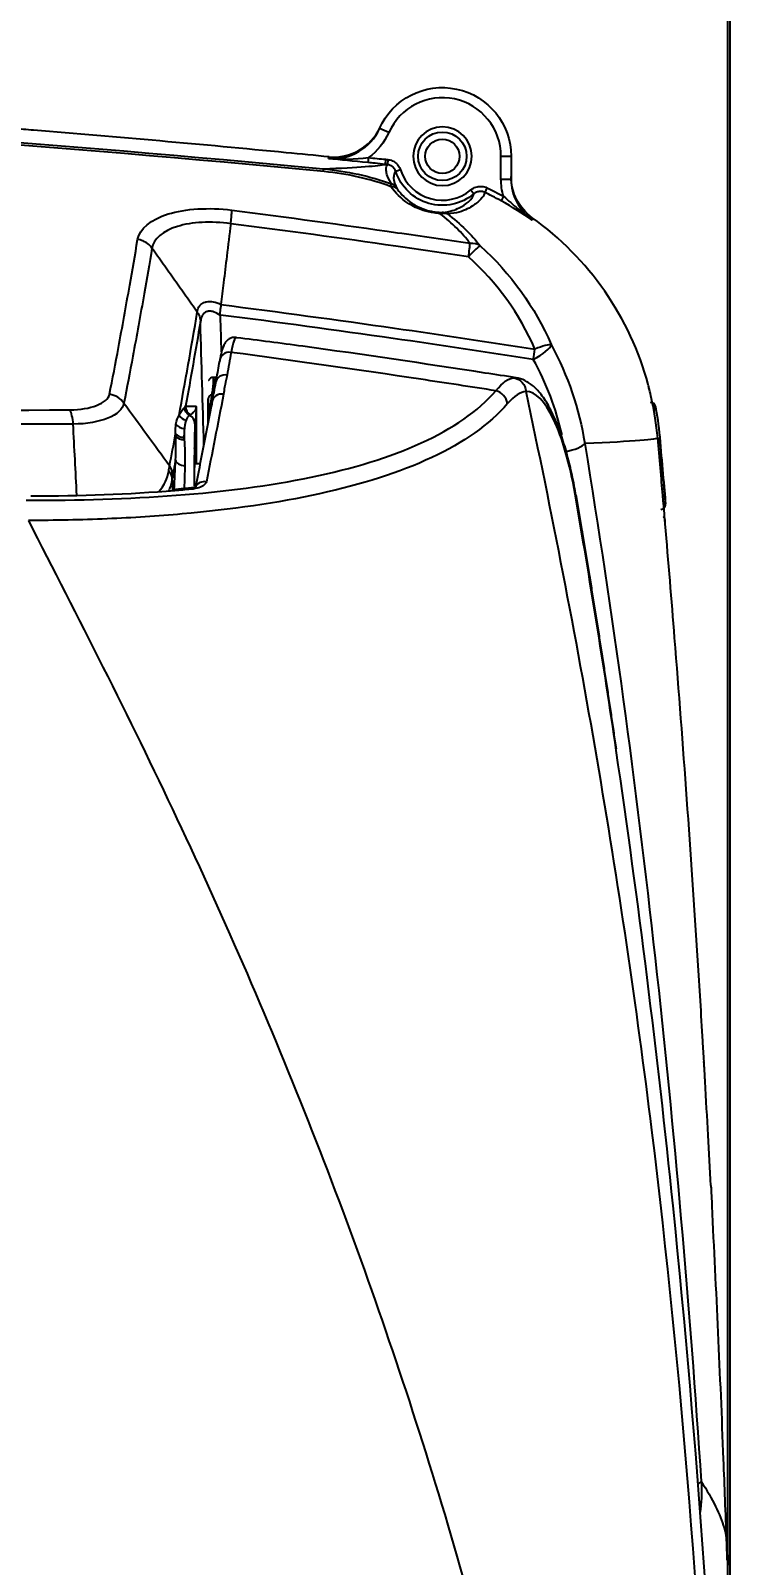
# Model space of a CAD drawing. Header units: millimetres. Extents: x 28 to 2363, y 8 to 1657.
# Drawn here: x 1348.6 to 1419, y 1225.1 to 1376.9 of the extents above; entities that cross this region are included whole.
import ezdxf

# ---------------------------------------------------------------- set-up
doc = ezdxf.new("R2010")
doc.units = ezdxf.units.MM
doc.layers.get('0').update_dxf_attribs({"linetype": 'CONTINUOUS'})
doc.layers.get('Defpoints').update_dxf_attribs({"linetype": 'CONTINUOUS'})
doc.layers.add('1LINE', color=7, linetype='CONTINUOUS')
doc.styles.add('Annotative', font='malgun.ttf')
doc.dimstyles.new('WOO', dxfattribs={"dimtxt": 20, "dimasz": 2, "dimexe": 1.25, "dimexo": 0.3, "dimgap": 1, "dimtad": 1, "dimdec": 1, "dimzin": 1, "dimdsep": 46, "dimtxsty": 'Annotative', "dimcen": 0, "dimclrd": 1, "dimclre": 1, "dimclrt": 2, "dimadec": 0, "dimazin": 0, "dimtfac": 1, "dimtdec": 1, "dimtofl": 0, "dimtmove": 0, "dimatfit": 3, "dimfxl": 0, "dimarcsym": 0})

# ---------------------------------------------------------------- blocks, each defined once
blk = doc.blocks.new('*D14')
at = {"layer": '1LINE', "color": 1, "lineweight": -2}
for p, q in [((1018.46, 1128.39), (1018.46, 1432.02)), ((1020.46, 1430.77), (1415.8, 1430.77)), ((1417.8, 1144.1), (1417.8, 1432.02))]:
    blk.add_line(p, q, dxfattribs=at)
at = {"layer": '1LINE', "color": 1}
for points in [[(1020.46, 1431.1), (1020.46, 1430.44), (1018.46, 1430.77)], [(1415.8, 1431.1), (1415.8, 1430.44), (1417.8, 1430.77)]]:
    blk.add_solid(points, dxfattribs=at)
at = {"layer": 'Defpoints', "color": 0}
for p in [(1417.8, 1430.77), (1417.8, 1143.8), (1018.46, 1128.09)]:
    blk.add_point(p, dxfattribs=at)
at = {"layer": '1LINE', "color": 2, "insert": (1215.24, 1442.1), "char_height": 20, "attachment_point": 5, "style": 'Annotative'}
blk.add_mtext('400', dxfattribs=at)

msp = doc.modelspace()

# ---------------------------------------------------------------- linework, layer by layer
msp.add_line((1417.56, 1090.39), (1417.56, 1413.71))
at = {"layer": '1LINE', "linetype": 'Continuous'}
for p, q in [((1384, 1366.83), (1383.09, 1367.23)), ((1381.99, 1364.36), (1381.94, 1363.86)), ((1383.69, 1364.19), (1383.63, 1363.69)), ((1383.91, 1364.16), (1383.86, 1363.67)), ((1395.11, 1364.49), (1396.11, 1364.49)), ((1395.11, 1362.24), (1395.11, 1364.49)), ((1396.11, 1364.49), (1396.11, 1362.24)), ((1385.17, 1363.14), (1384.7, 1362.98)), ((1395.11, 1362.24), (1396.11, 1362.24)), ((1392.11, 1361.16), (1392.43, 1360.78)), ((1393.72, 1361.37), (1393.51, 1360.92)), ((1395.36, 1360.53), (1395.12, 1360.09)), ((1367.06, 1342.61), (1366.63, 1342.61)), ((1366.63, 1342.61), (1366.63, 1341.78)), ((1364.93, 1339.59), (1364.93, 1334.06)), ((1366.13, 1340.48), (1366.13, 1338.24)), ((1366.13, 1340.3), (1366.13, 1339.71)), ((1366.13, 1340.3), (1366.13, 1339.71)), ((1366.13, 1338.31), (1366.13, 1340.3)), ((1366.13, 1340.3), (1366.13, 1338.29)), ((1366.13, 1338.16), (1366.13, 1339.71)), ((1366.13, 1339.71), (1366.13, 1338.16)), ((1366.43, 1340.01), (1366.43, 1339.71)), ((1410.39, 1339.73), (1410.39, 1339.73)), ((1365.33, 1334.06), (1364.76, 1334.06)), ((1411.4, 1330.09), (1411.4, 1330.09)), ((1411.4, 1330.09), (1411.4, 1330.09)), ((1415.2, 1274.93), (1415.21, 1274.93))]:
    msp.add_line(p, q, dxfattribs=at)
at = {"layer": '1LINE', "linetype": 'Continuous', "extrusion": (0, 0, -1)}
msp.add_circle((-1389.31, 1364.49), 2.9, dxfattribs=at)
at = {"layer": '1LINE', "linetype": 'Continuous'}
for radius in [2.4, 1.7]:
    msp.add_circle((1389.31, 1364.49), radius, dxfattribs=at)
at = {"layer": '1LINE', "linetype": 'Continuous', "extrusion": (0, 0, -1)}
for radius, start, end in [(6.8, 23.803, 180), (4.85, 229.8855, 341.9219)]:
    msp.add_arc((-1389.31, 1364.49), radius, start, end, dxfattribs=at)
at = {"layer": '1LINE', "linetype": 'Continuous'}
for centre, radius, start, end in [((1389.31, 1364.49), 5.8, 0, 156.197), ((1389.31, 1364.49), 4.35, 198.0781, 310.1145), ((1408.72, 1341.64), 1, 12.5398, 15.2401)]:
    msp.add_arc(centre, radius, start, end, dxfattribs=at)
for centre, major_axis, ratio, start_param, end_param in [((1377.31, 1361.26), (0.19, 1.99), 0.113091, 5.7665, 6.253083), ((1384.08, 1360.62), (-0.814, -0.581), 0.782573, 3.162979, 4.04736), ((1383.94, 1360.82), (-0.887, -0.462), 0.993893, 3.262535, 3.910508), ((1388.93, 1357.95), (-0.055, -0.998), 0.204887, 2.622571, 3.12799), ((1389.29, 1357.94), (0.058, -0.998), 0.97731, 2.52283, 3.078697), ((1391.74, 1354.15), (-0.3, -1.98), 0.04774, 1.777684, 2.641058), ((1391.74, 1354.15), (1.34, 1.49), 0.075844, 0.154427, 1.372394), ((1391.74, 1354.15), (1.58, 1.22), 0.776744, 0.24599, 0.864995), ((1266.88, 966.67), (0, -1212), 0.087344, 1.888369, 1.891444), ((1264.89, 966.67), (0, -1210), 0.087489, 1.880929, 1.891432), ((1398.31, 1345.02), (1.76, 0.96), 0.276799, 4.562802, 6.070003), ((1398.31, 1345.02), (1.84, 0.79), 0.149206, 0.207083, 1.41915), ((1368.26, 1344.2), (-0.984, 0.178), 0.897058, 4.735273, 6.481707), ((1398.31, 1345.02), (-0.31, -1.98), 0.050357, 1.257763, 1.777562), ((1367.85, 1341.95), (-0.983, 0.181), 0.900501, 4.738678, 6.311653), ((1356.1, 1339.14), (-1.96, 0.38), 0.908537, 3.886497, 4.758563), ((1366.46, 1341.08), (-0.197, 0.036), 0.876021, 1.978434, 3.056846), ((1367.5, 1340.06), (-0.983, 0.184), 0.903384, 4.741684, 6.364576), ((1366.63, 1341.97), (-0.196, 0.039), 0.944031, 1.75635, 3.122954), ((1366.66, 1342.14), (-0.196, 0.039), 0.955174, 1.758687, 3.18277), ((1366.74, 1342.43), (-0.187, 0.072), 0.971867, 1.930626, 3.519742), ((1394.37, 1339.97), (-1.13, 0.98), 0.866158, 3.975416, 5.190546), ((1408.72, 1341.64), (0.976, 0.217), 0.999361, 6.283166, 6.330346), ((1364.88, 1339.77), (-0.004, 1), 0.996195, 1.576932, 2.575942), ((1366.63, 1340.48), (0.5, 0), 0.889708, 1.817079, 3.141595), ((1366.63, 1339.66), (0.5, 0), 0.843838, 2.057172, 3.141595), ((1366.24, 1339.75), (-0.199, 0.023), 0.793299, 2.247968, 2.878503), ((1366.3, 1340.18), (-0.197, 0.032), 0.813078, 2.189329, 3.205182), ((1366.31, 1340.2), (-0.197, 0.032), 0.814187, 2.185867, 2.880415), ((1409.9, 1339.64), (0, -0.5), 0.999999, 3.09545, 3.141171), ((1409.9, 1339.64), (0, 0.5), 0.999999, 4.904003, 6.237042), ((1409.9, 1339.64), (0, -0.5), 0.999999, 1.762099, 3.09432), ((1409.9, 1339.64), (0.491, 0.096), 0.796008, 5.319495, 6.281032), ((1363.77, 1338.45), (-0.989, 0.147), 0.894006, 0.704082, 1.702609), ((1364.08, 1339.32), (-0.818, 0.575), 0.946841, 1.135583, 2.009849), ((1363.74, 1337.5), (-0.998, -0.059), 0.818467, 0.526568, 1.522779), ((1363.76, 1337.25), (-0.997, -0.078), 0.797637, 0.479494, 1.508169), ((1364.83, 1333.91), (0, -2.9), 0.008727, 3.377261, 3.960291), ((1364.81, 1327.36), (0, -9.4), 0.008727, 2.798863, 3.065361), ((1364.81, 1327.36), (0, -9.4), 0.008727, 3.462168, 4.209034), ((1364.3, 1335.82), (-0.5, -0.007), 0.839515, 2.804833, 3.125531), ((1364.79, 1333.38), (0, -2.9), 0.008727, 2.567228, 3.150203), ((1401.46, 1335.9), (1.97, 0.32), 0.300512, 4.663246, 6.052476), ((1360.62, 1332.96), (-1.96, 0.38), 0.908055, 3.351208, 3.885167), ((1363.89, 1334.42), (-0.998, 0.061), 0.569154, 0.106199, 1.527557), ((1365.8, 1331.38), (-0.98, 0.201), 0.916616, 4.757627, 6.03177), ((1364.28, 1330.63), (-0.095, 0.995), 0.492074, 5.810995, 6.307209), ((1401, 1330.95), (1.48, 0.26), 0.308748, 6.008484, 6.268053), ((1410.9, 1330.05), (0.498, 0.042), 0.800418, 0.001282, 0.92305), ((1410.9, 1330.05), (0, 0.5), 1, 3.18421, 4.798235), ((1410.9, 1330.05), (0, 0.5), 1, 3.875263, 4.798491), ((1412.94, 1233.26), (2, 0.13), 0.219135, 5.649064, 6.157533)]:
    msp.add_ellipse(centre, major_axis=major_axis, ratio=ratio, start_param=start_param, end_param=end_param, dxfattribs=at)
for points, degree in [([(1218.67, 1370.81), (1271.82, 1370.81), (1324.93, 1368.27), (1377.51, 1363.25)], 3), ([(1377.59, 1362.98), (1324.99, 1368.02), (1271.85, 1370.57), (1218.67, 1370.57)], 3), ([(1378.02, 1364.27), (1380.11, 1364.07), (1382.24, 1365.3), (1383.09, 1367.23)], 3), ([(1378.09, 1364.43), (1380.16, 1364.23), (1382.26, 1365.43), (1383.13, 1367.32)], 3), ([(1384, 1366.83), (1383.56, 1365.84), (1382.86, 1364.98), (1381.99, 1364.36)], 3), ([(1378.02, 1364.27), (1379.31, 1364.14), (1380.61, 1364.24), (1381.99, 1364.36)], 3), ([(1381.94, 1363.86), (1380.51, 1364.01), (1379.24, 1364.14), (1378.02, 1364.27)], 3), ([(1381.99, 1364.36), (1382.56, 1364.3), (1383.12, 1364.25), (1383.69, 1364.19)], 3), ([(1383.69, 1364.19), (1383.76, 1364.18), (1383.84, 1364.17), (1383.91, 1364.16)], 3), ([(1377.51, 1363.25), (1381.03, 1363.38), (1383.06, 1363.56), (1383.63, 1363.69)], 3), ([(1377.51, 1363.25), (1379.85, 1363.03), (1382.17, 1362.52), (1384.26, 1361.76)], 3), ([(1384.22, 1361.48), (1382.2, 1362.25), (1379.89, 1362.76), (1377.59, 1362.98)], 3), ([(1383.86, 1363.67), (1383.78, 1363.67), (1383.71, 1363.68), (1383.63, 1363.69)], 3), ([(1395.36, 1360.53), (1395.19, 1361.08), (1395.11, 1361.66), (1395.11, 1362.24)], 3), ([(1398.2, 1358.41), (1396.9, 1359.34), (1396.11, 1360.88), (1396.11, 1362.48)], 3), ([(1396.11, 1362.24), (1396.11, 1360.65), (1396.89, 1359.11), (1398.18, 1358.18)], 3), ([(1393.72, 1361.37), (1394.28, 1361.1), (1394.82, 1360.82), (1395.36, 1360.53)], 3), ([(1398.18, 1358.18), (1397.27, 1358.82), (1396.28, 1359.44), (1395.12, 1360.09)], 3), ([(1368.35, 1357.82), (1368.35, 1357.82)], 1), ([(1392.05, 1355.88), (1391.27, 1356.88), (1390.3, 1357.88), (1389.08, 1358.81)], 3), ([(1389.81, 1358.79), (1391.12, 1357.8), (1392.18, 1356.72), (1393.05, 1355.63)], 3), ([(1365.04, 1349.08), (1360.56, 1355.41)], 1), ([(1360.56, 1355.41), (1360.56, 1355.41)], 1), ([(1393.05, 1355.63), (1396.08, 1352.89), (1398.47, 1349.58), (1400.08, 1345.85)], 3), ([(1398.47, 1345.41), (1396.97, 1348.89), (1394.74, 1351.98), (1391.89, 1354.54)], 3), ([(1363.24, 1338.86), (1363.85, 1342.14), (1364.45, 1345.55), (1365.04, 1349.07)], 3), ([(1365.04, 1349.07), (1365.04, 1349.07), (1365.04, 1349.07), (1365.04, 1349.08)], 3), ([(1367.39, 1349.83), (1367.39, 1349.82), (1367.39, 1349.82), (1367.39, 1349.82)], 3), ([(1365.36, 1348.15), (1364.87, 1345.27), (1364.38, 1342.48), (1363.89, 1339.76)], 3), ([(1368.93, 1346.55), (1368.75, 1346.58), (1368.57, 1346.09), (1368.4, 1345.09)], 3), ([(1400.08, 1345.85), (1401.74, 1342.77), (1402.86, 1339.51), (1403.4, 1336.08)], 3), ([(1366.94, 1342.43), (1367.05, 1343.01), (1367.16, 1343.61), (1367.26, 1344.2)], 3), ([(1368.4, 1345.09), (1368.26, 1344.33), (1368.12, 1343.58), (1367.99, 1342.84)], 3), ([(1401.15, 1336.91), (1400.56, 1339.52), (1399.61, 1342.01), (1398.31, 1344.39)], 3), ([(1394.61, 1341.29), (1395.25, 1342.12), (1395.84, 1342.55), (1396.39, 1342.58)], 3), ([(1396.39, 1342.58), (1397.02, 1342.47), (1397.54, 1341.88), (1397.59, 1341.22)], 3), ([(1396.39, 1342.58), (1396.46, 1342.58), (1396.54, 1342.58), (1396.61, 1342.57)], 3), ([(1367.64, 1340.96), (1367.07, 1337.96), (1366.51, 1335.07), (1365.94, 1332.29)], 3), ([(1366.63, 1341.78), (1366.64, 1341.84), (1366.65, 1341.9), (1366.66, 1341.95)], 3), ([(1366.66, 1341.95), (1366.69, 1342.05), (1366.71, 1342.15), (1366.74, 1342.23)], 3), ([(1366.86, 1342.11), (1366.85, 1342.05), (1366.84, 1341.99), (1366.83, 1341.93)], 3), ([(1366.94, 1342.43), (1366.91, 1342.33), (1366.88, 1342.22), (1366.86, 1342.11)], 3), ([(1397.59, 1341.22), (1397.02, 1341.19), (1396.42, 1340.79), (1395.76, 1340.03)], 3), ([(1357.78, 1340.07), (1359.29, 1338), (1360.8, 1335.94), (1362.3, 1333.88)], 3), ([(1363.76, 1339.61), (1363.81, 1339.66), (1363.86, 1339.71), (1363.89, 1339.76)], 3), ([(1364.28, 1338.88), (1364.01, 1339.03), (1363.81, 1339.3), (1363.76, 1339.61)], 3), ([(1364.89, 1331.8), (1365.41, 1334.36), (1365.93, 1337.01), (1366.44, 1339.75)], 3), ([(1364.92, 1339.73), (1364.92, 1339.7), (1364.93, 1339.67), (1364.93, 1339.64)], 3), ([(1364.93, 1339.64), (1364.93, 1339.63), (1364.93, 1339.61), (1364.93, 1339.59)], 3), ([(1366.31, 1339.09), (1366.33, 1339.27), (1366.34, 1339.45), (1366.35, 1339.62)], 3), ([(1366.35, 1339.62), (1366.37, 1339.76), (1366.38, 1339.9), (1366.4, 1340.03)], 3), ([(1366.4, 1340.03), (1366.4, 1340.04), (1366.4, 1340.04), (1366.4, 1340.05)], 3), ([(1366.5, 1340.16), (1366.48, 1340.03), (1366.46, 1339.89), (1366.44, 1339.75)], 3), ([(1366.5, 1340.17), (1366.49, 1340.11)], 1), ([(1366.51, 1340.18), (1366.5, 1340.17), (1366.5, 1340.16), (1366.5, 1340.16)], 3), ([(1410.39, 1339.73), (1410.54, 1338.96), (1410.71, 1337.9), (1410.82, 1336.68)], 3), ([(1352.76, 1337.99), (1352.72, 1338.59), (1352.59, 1339.13), (1352.43, 1339.39)], 3), ([(1353.12, 1330.95), (1353, 1333.3), (1352.88, 1335.65), (1352.76, 1337.99)], 3), ([(1362.9, 1337.04), (1362.88, 1337.39), (1362.89, 1337.71), (1362.93, 1337.99)], 3), ([(1362.93, 1337.99), (1362.99, 1338.35), (1363.09, 1338.65), (1363.24, 1338.86)], 3), ([(1364.35, 1338.92), (1364.34, 1338.91), (1364.31, 1338.9), (1364.28, 1338.88)], 3), ([(1364.81, 1338), (1364.81, 1338.36), (1364.6, 1338.71), (1364.28, 1338.88)], 3), ([(1362.3, 1333.88), (1362.5, 1334.92), (1362.7, 1335.97), (1362.9, 1337.04)], 3), ([(1362.9, 1336.81), (1362.9, 1336.89), (1362.9, 1336.96), (1362.9, 1337.04)], 3), ([(1362.9, 1334.42), (1362.97, 1335.33), (1362.91, 1336.13), (1362.9, 1336.81)], 3), ([(1363.77, 1337.56), (1363.73, 1337.3), (1363.72, 1337.01), (1363.74, 1336.68)], 3), ([(1363.74, 1336.68), (1363.75, 1336.6), (1363.75, 1336.53), (1363.76, 1336.45)], 3), ([(1363.76, 1336.45), (1363.76, 1336.88), (1363.77, 1337.24), (1363.77, 1337.56)], 3), ([(1363.76, 1336.45), (1363.79, 1335.72), (1363.85, 1334.85), (1363.82, 1333.86)], 3), ([(1410.82, 1336.68), (1411.03, 1334.32), (1411.27, 1331.58), (1411.4, 1330.09)], 3), ([(1410.82, 1336.68), (1410.82, 1336.66), (1410.83, 1336.65), (1410.83, 1336.63)], 3), ([(1364.81, 1335.81), (1364.81, 1335.84), (1364.81, 1335.89)], 2), ([(1403.4, 1336.08), (1408.93, 1302.42), (1412.61, 1268.16), (1414.93, 1233.34)], 3), ([(1361.24, 1331.32), (1361.78, 1331.93), (1362.11, 1332.63), (1362.22, 1333.36)], 3), ([(1362.22, 1333.36), (1362.41, 1333.1), (1362.53, 1332.81), (1362.54, 1332.51)], 3), ([(1362.9, 1334.42), (1362.8, 1333.93), (1362.71, 1333.44), (1362.62, 1332.96)], 3), ([(1362.77, 1331.49), (1362.8, 1332.53), (1362.84, 1333.51), (1362.9, 1334.42)], 3), ([(1363.82, 1333.86), (1363.79, 1333.16), (1363.77, 1332.42), (1363.75, 1331.65)], 3), ([(1362.54, 1332.51), (1362.49, 1332.11), (1362.37, 1331.72), (1362.18, 1331.35)], 3), ([(1362.62, 1332.96), (1362.59, 1332.83), (1362.57, 1332.68), (1362.54, 1332.51)], 3), ([(1362.54, 1332.51), (1362.56, 1331.98), (1362.59, 1331.44)], 2), ([(1362.82, 1331.4), (1358.26, 1331.02), (1353.5, 1330.85), (1348.55, 1330.86)], 3), ([(1364.17, 1331.64), (1362.62, 1331.48)], 1), ([(1364.42, 1331.54), (1363.89, 1331.49), (1363.35, 1331.44), (1362.82, 1331.4)], 3), ([(1406.52, 1305.68), (1405.27, 1314.17), (1403.91, 1322.63), (1402.45, 1331.07)], 3), ([(1406.53, 1305.85), (1404.69, 1318.61), (1402.5, 1331.2)], 2), ([(1414.93, 1233.34), (1414.99, 1232.28), (1414.95, 1231.22), (1414.81, 1230.18)], 3), ([(1417.5, 1226.07), (1417.5, 1225.89), (1417.51, 1225.73), (1417.51, 1225.56)], 3), ([(1417.62, 1225.06), (1417.63, 1225.45), (1417.6, 1226.08)], 2)]:
    msp.add_open_spline(points, degree=degree, dxfattribs=at)
for points, knots in [([(1348.84, 1367.07), (1348.5, 1367.09), (1348.16, 1367.12), (1347.53, 1367.17), (1347.22, 1367.19), (1346.7, 1367.23), (1346.47, 1367.25), (1346.28, 1367.26), (1346.27, 1367.26), (1346.26, 1367.26)], [0, 0, 0, 0, 0.327388, 0.327388, 0.654765, 0.654765, 0.981616, 0.981616, 1, 1, 1, 1]), ([(1378.09, 1364.43), (1376.68, 1364.57), (1375.27, 1364.71), (1365.52, 1365.65), (1357.18, 1366.39), (1348.84, 1367.07)], [0, 0, 0, 0, 0.144841, 0.144841, 1, 1, 1, 1]), ([(1383.13, 1367.32), (1383.13, 1367.32), (1383.13, 1367.32), (1383.12, 1367.31), (1383.12, 1367.3), (1383.1, 1367.27), (1383.1, 1367.26), (1383.09, 1367.24), (1383.09, 1367.24), (1383.09, 1367.23)], [0, 0, 0, 0, 0.001326, 0.001326, 0.565661, 0.565661, 0.917008, 0.917008, 1, 1, 1, 1]), ([(1378.02, 1364.27), (1378.02, 1364.28), (1378.02, 1364.29), (1378.04, 1364.33), (1378.06, 1364.36), (1378.07, 1364.4), (1378.08, 1364.42), (1378.09, 1364.43)], [0, 0, 0, 0, 0.08343, 0.08343, 0.542209, 0.542209, 1, 1, 1, 1]), ([(1383.63, 1363.69), (1383.3, 1363.72), (1382.97, 1363.76), (1382.41, 1363.82), (1382.17, 1363.84), (1381.94, 1363.86)], [0, 0, 0, 0, 0.586729, 0.586729, 1, 1, 1, 1]), ([(1383.91, 1364.16), (1383.98, 1364.16), (1384.05, 1364.14), (1384.27, 1364.09), (1384.43, 1364.02), (1384.71, 1363.83), (1384.84, 1363.72), (1385.04, 1363.45), (1385.12, 1363.3), (1385.17, 1363.14)], [0, 0, 0, 0, 0.115671, 0.115671, 0.410443, 0.410443, 0.705222, 0.705222, 1, 1, 1, 1]), ([(1384.26, 1361.76), (1383.77, 1362.59), (1383.76, 1362.93), (1383.72, 1363.45), (1383.78, 1363.58), (1383.86, 1363.67)], [0, 0, 0, 0, 0.5, 0.5, 1, 1, 1, 1]), ([(1384.7, 1362.98), (1384.66, 1363.09), (1384.61, 1363.19), (1384.48, 1363.37), (1384.39, 1363.45), (1384.2, 1363.57), (1384.1, 1363.62), (1383.95, 1363.65), (1383.9, 1363.66), (1383.86, 1363.67)], [0, 0, 0, 0, 0.294778, 0.294778, 0.589553, 0.589553, 0.884326, 0.884326, 1, 1, 1, 1]), ([(1384.7, 1362.98), (1384.61, 1362.9), (1384.53, 1362.79), (1384.47, 1362.36), (1384.43, 1362.07), (1384.77, 1361.38)], [0, 0, 0, 0, 0.5, 0.5, 1, 1, 1, 1]), ([(1384.22, 1361.48), (1384.21, 1361.58), (1384.21, 1361.66), (1384.23, 1361.74), (1384.25, 1361.76), (1384.26, 1361.76)], [0, 0, 0, 0, 0.610019, 0.610019, 1, 1, 1, 1]), ([(1389.08, 1358.81), (1387.93, 1358.87), (1386.8, 1359.29), (1385.19, 1360.31), (1384.64, 1360.89), (1384.22, 1361.48)], [0, 0, 0, 0, 0.5, 0.5, 1, 1, 1, 1]), ([(1384.77, 1361.38), (1384.77, 1361.38), (1384.78, 1361.36), (1384.81, 1361.31), (1384.84, 1361.26), (1384.88, 1361.21)], [0, 0, 0, 0, 0.371117, 0.371117, 1, 1, 1, 1]), ([(1384.88, 1361.21), (1385.22, 1360.74), (1385.65, 1360.27), (1386.64, 1359.61), (1387.03, 1359.41), (1387.95, 1359.08), (1388.48, 1358.97), (1388.99, 1358.95)], [0, 0, 0, 0, 0.5, 0.5, 0.75, 0.75, 1, 1, 1, 1]), ([(1389.29, 1358.94), (1390.08, 1359), (1390.57, 1359.19), (1391.36, 1359.57), (1391.64, 1359.77), (1392.26, 1360.32), (1392.41, 1360.61), (1392.43, 1360.78)], [0, 0, 0, 0, 0.25, 0.25, 0.5, 0.5, 1, 1, 1, 1]), ([(1393.51, 1360.92), (1393.47, 1360.72), (1393.3, 1360.39), (1392.57, 1359.74), (1392.24, 1359.51), (1391.31, 1359.06), (1390.74, 1358.84), (1389.81, 1358.79)], [0, 0, 0, 0, 0.5, 0.5, 0.75, 0.75, 1, 1, 1, 1]), ([(1392.11, 1361.16), (1392.16, 1361.21), (1392.21, 1361.24), (1392.41, 1361.37), (1392.57, 1361.44), (1392.9, 1361.51), (1393.07, 1361.52), (1393.4, 1361.49), (1393.57, 1361.44), (1393.72, 1361.37)], [0, 0, 0, 0, 0.115776, 0.115776, 0.410526, 0.410526, 0.705263, 0.705263, 1, 1, 1, 1]), ([(1393.51, 1360.92), (1393.41, 1360.97), (1393.29, 1361), (1393.07, 1361.02), (1392.96, 1361.01), (1392.74, 1360.96), (1392.63, 1360.92), (1392.5, 1360.84), (1392.46, 1360.81), (1392.43, 1360.78)], [0, 0, 0, 0, 0.29472, 0.29472, 0.589446, 0.589446, 0.88421, 0.88421, 1, 1, 1, 1]), ([(1395.12, 1360.09), (1394.82, 1360.25), (1394.53, 1360.41), (1393.99, 1360.68), (1393.75, 1360.8), (1393.51, 1360.92)], [0, 0, 0, 0, 0.552419, 0.552419, 1, 1, 1, 1]), ([(1359.14, 1356.26), (1359.34, 1357.32), (1360.44, 1358.25), (1363.88, 1359.31), (1366.17, 1359.45), (1368.47, 1359.16)], [0, 0, 0, 0, 0.5, 0.5, 1, 1, 1, 1]), ([(1368.35, 1357.82), (1368.37, 1358.04), (1368.4, 1358.25), (1368.43, 1358.64), (1368.45, 1358.81), (1368.46, 1359.01), (1368.47, 1359.07), (1368.47, 1359.13), (1368.47, 1359.15), (1368.47, 1359.16)], [0, 0, 0, 0, 0.390313, 0.390313, 0.780627, 0.780627, 0.942552, 0.942552, 1, 1, 1, 1]), ([(1368.47, 1359.16), (1373.94, 1358.46), (1379.4, 1357.71), (1387.25, 1356.59), (1389.65, 1356.24), (1392.05, 1355.88)], [0, 0, 0, 0, 0.69465, 0.69465, 1, 1, 1, 1]), ([(1395.36, 1360.53), (1395.85, 1360.11), (1396.31, 1359.69), (1397.23, 1358.9), (1397.7, 1358.53), (1398.18, 1358.18)], [0, 0, 0, 0, 0.5, 0.5, 1, 1, 1, 1]), ([(1368.35, 1357.82), (1366.43, 1358.09), (1364.5, 1357.99), (1361.64, 1357.1), (1360.71, 1356.31), (1360.56, 1355.41)], [0, 0, 0, 0, 0.5, 0.5, 1, 1, 1, 1]), ([(1368.35, 1357.82), (1368.22, 1356.75), (1368.09, 1355.68), (1367.86, 1353.73), (1367.75, 1352.84), (1367.56, 1351.25), (1367.48, 1350.54), (1367.39, 1349.83)], [0, 0, 0, 0, 0.401488, 0.401488, 0.73401, 0.73401, 1, 1, 1, 1]), ([(1391.89, 1354.54), (1389.5, 1354.9), (1387.11, 1355.25), (1379.26, 1356.38), (1373.81, 1357.12), (1368.35, 1357.82)], [0, 0, 0, 0, 0.305429, 0.305429, 1, 1, 1, 1]), ([(1388.99, 1358.95), (1389.01, 1358.94), (1389.03, 1358.94), (1389.09, 1358.94), (1389.13, 1358.94), (1389.19, 1358.94), (1389.22, 1358.94), (1389.27, 1358.94), (1389.28, 1358.94), (1389.29, 1358.94)], [0, 0, 0, 0, 0.127464, 0.127464, 0.386326, 0.386326, 0.688797, 0.688797, 1, 1, 1, 1]), ([(1389.81, 1358.79), (1389.77, 1358.8), (1389.72, 1358.81), (1389.6, 1358.82), (1389.52, 1358.82), (1389.37, 1358.82), (1389.29, 1358.82), (1389.16, 1358.81), (1389.12, 1358.81), (1389.08, 1358.81)], [0, 0, 0, 0, 0.286019, 0.286019, 0.591939, 0.591939, 0.866705, 0.866705, 1, 1, 1, 1]), ([(1398.2, 1358.41), (1398.2, 1358.4), (1398.2, 1358.38), (1398.2, 1358.34), (1398.2, 1358.34), (1398.19, 1358.27), (1398.19, 1358.25), (1398.19, 1358.22), (1398.18, 1358.2), (1398.18, 1358.18)], [0, 0, 0, 0, 0.372962, 0.372962, 0.787574, 0.787574, 0.916096, 0.916096, 1, 1, 1, 1]), ([(1409.69, 1341.9), (1408.78, 1345.22), (1407.34, 1348.3), (1403.41, 1353.96), (1401, 1356.41), (1398.2, 1358.41)], [0, 0, 0, 0, 0.5, 0.5, 1, 1, 1, 1]), ([(1356.36, 1340.94), (1356.65, 1342.45), (1356.95, 1344), (1357.62, 1347.58), (1357.99, 1349.64), (1358.62, 1353.22), (1358.88, 1354.73), (1359.14, 1356.26)], [0, 0, 0, 0, 0.31465, 0.31465, 0.716469, 0.716469, 1, 1, 1, 1]), ([(1360.56, 1355.41), (1360.44, 1355.58), (1360.29, 1355.74), (1359.93, 1355.99), (1359.73, 1356.1), (1359.43, 1356.2), (1359.33, 1356.22), (1359.2, 1356.25), (1359.17, 1356.26), (1359.14, 1356.26)], [0, 0, 0, 0, 0.387477, 0.387477, 0.774954, 0.774954, 0.94272, 0.94272, 1, 1, 1, 1]), ([(1360.56, 1355.41), (1360.3, 1353.88), (1360.04, 1352.37), (1359.41, 1348.78), (1359.04, 1346.72), (1358.37, 1343.13), (1358.08, 1341.58), (1357.78, 1340.07)], [0, 0, 0, 0, 0.283407, 0.283407, 0.685296, 0.685296, 1, 1, 1, 1]), ([(1365.04, 1349.08), (1365.04, 1349.08), (1365.04, 1349.08), (1365.05, 1349.17), (1365.06, 1349.26), (1365.15, 1349.52), (1365.25, 1349.69), (1365.51, 1349.92), (1365.65, 1350), (1365.86, 1350.07), (1365.91, 1350.08), (1366.16, 1350.13), (1366.39, 1350.12), (1366.88, 1350.04), (1367.14, 1349.95), (1367.39, 1349.83), (1367.39, 1349.83), (1367.39, 1349.83)], [0, 0, 0, 0, 0.000016, 0.000016, 0.101993, 0.101993, 0.330848, 0.330848, 0.506058, 0.506058, 0.55922, 0.55922, 0.769596, 0.769596, 0.999984, 0.999984, 1, 1, 1, 1]), ([(1365.04, 1349.07), (1365.16, 1348.9), (1365.25, 1348.72), (1365.33, 1348.43), (1365.35, 1348.34), (1365.35, 1348.21), (1365.36, 1348.18), (1365.36, 1348.15)], [0, 0, 0, 0, 0.627083, 0.627083, 0.913016, 0.913016, 1, 1, 1, 1]), ([(1367.35, 1348.67), (1367.29, 1348.73), (1367.23, 1348.79), (1366.97, 1348.96), (1366.77, 1349.06), (1366.44, 1349.15), (1366.31, 1349.16), (1366.16, 1349.15), (1366.13, 1349.15), (1365.99, 1349.12), (1365.88, 1349.08), (1365.76, 1348.99), (1365.72, 1348.96), (1365.58, 1348.82), (1365.49, 1348.68), (1365.39, 1348.37), (1365.36, 1348.21), (1365.35, 1348.03)], [0, 0, 0, 0, 0.076317, 0.076317, 0.286529, 0.286529, 0.41982, 0.41982, 0.451498, 0.451498, 0.580757, 0.580757, 0.630457, 0.630457, 0.820954, 0.820954, 1, 1, 1, 1]), ([(1367.39, 1349.82), (1367.36, 1349.61), (1367.32, 1349.39), (1367.28, 1349.07), (1367.26, 1348.97), (1367.27, 1348.84), (1367.28, 1348.81), (1367.29, 1348.79)], [0, 0, 0, 0, 0.620392, 0.620392, 0.910545, 0.910545, 1, 1, 1, 1]), ([(1398.31, 1344.39), (1393.69, 1345.11), (1389.06, 1345.8), (1378.74, 1347.28), (1373.04, 1348.05), (1367.33, 1348.78), (1367.31, 1348.78), (1367.29, 1348.79)], [0, 0, 0, 0, 0.448203, 0.448203, 0.998347, 0.998347, 1, 1, 1, 1]), ([(1367.29, 1348.79), (1367.31, 1348.75), (1367.33, 1348.72), (1367.34, 1348.68), (1367.34, 1348.68), (1367.35, 1348.67)], [0, 0, 0, 0, 0.911287, 0.911287, 1, 1, 1, 1]), ([(1367.39, 1349.82), (1367.39, 1349.82), (1367.39, 1349.82), (1373.12, 1349.08), (1378.85, 1348.31), (1389.21, 1346.82), (1393.84, 1346.13), (1398.47, 1345.41)], [0, 0, 0, 0, 0.000004, 0.000004, 0.552308, 0.552308, 1, 1, 1, 1]), ([(1365.35, 1348.03), (1365.35, 1348.03), (1365.35, 1348.04), (1365.35, 1348.08), (1365.35, 1348.11), (1365.36, 1348.15)], [0, 0, 0, 0, 0.092598, 0.092598, 1, 1, 1, 1]), ([(1368.93, 1346.56), (1368.74, 1346.58), (1368.39, 1346.56), (1367.97, 1346.27), (1367.73, 1345.94), (1367.55, 1345.54), (1367.42, 1345.11), (1367.34, 1344.67), (1367.31, 1344.52)], [0, 0, 0, 0, 0.11901, 0.248012, 0.381416, 0.558378, 0.85806, 1, 1, 1, 1]), ([(1396.62, 1342.57), (1395.59, 1342.73), (1388.55, 1343.81), (1379.33, 1345.2), (1371.12, 1346.27), (1368.94, 1346.54)], [0, 0, 0, 0, 0.11162, 0.76405, 1, 1, 1, 1]), ([(1394.61, 1341.29), (1392.13, 1341.67), (1389.65, 1342.05), (1380.92, 1343.37), (1374.66, 1344.25), (1368.4, 1345.09)], [0, 0, 0, 0, 0.283905, 0.283905, 1, 1, 1, 1]), ([(1366.64, 1342.6), (1366.62, 1342.6), (1366.54, 1342.61), (1366.42, 1342.57), (1366.3, 1342.49), (1366.22, 1342.4), (1366.18, 1342.33), (1366.17, 1342.29), (1366.17, 1342.29)], [0, 0, 0, 0, 0.099822, 0.388757, 0.619393, 0.813447, 0.976348, 1, 1, 1, 1]), ([(1366.74, 1342.23), (1366.75, 1342.26), (1366.76, 1342.29), (1366.82, 1342.42), (1366.87, 1342.49), (1366.95, 1342.58), (1366.99, 1342.6), (1367.02, 1342.61)], [0, 0, 0, 0, 0.123728, 0.123728, 0.619907, 0.619907, 1, 1, 1, 1]), ([(1367.99, 1342.84), (1367.98, 1342.79), (1367.97, 1342.73), (1367.88, 1342.32), (1367.81, 1341.98), (1367.71, 1341.41), (1367.68, 1341.18), (1367.64, 1340.96)], [0, 0, 0, 0, 0.088819, 0.088819, 0.641294, 0.641294, 1, 1, 1, 1]), ([(1402.47, 1331.19), (1402.43, 1331.43), (1402.28, 1332.39), (1401.93, 1333.97), (1401.42, 1335.87), (1400.84, 1337.61), (1400.17, 1339.17), (1399.42, 1340.51), (1398.61, 1341.53), (1397.74, 1342.18), (1397.07, 1342.52), (1396.68, 1342.54), (1396.61, 1342.54)], [0, 0, 0, 0, 0.039371, 0.157116, 0.276416, 0.398582, 0.524306, 0.653563, 0.78702, 0.890824, 0.980199, 1, 1, 1, 1]), ([(1218.67, 848.72), (1231.13, 848.69), (1243.42, 850.09), (1261.51, 854.33), (1267.53, 856.11), (1279.26, 860.34), (1284.96, 862.76), (1296.01, 868.27), (1301.35, 871.36), (1311.67, 878.2), (1316.67, 882), (1326.19, 890.06), (1330.69, 894.29), (1339.39, 903.08), (1343.58, 907.67), (1355.63, 921.83), (1362.99, 931.92), (1376.31, 953.1), (1382.17, 964.03), (1392.49, 986.43), (1396.95, 997.91), (1402.7, 1015.5), (1404.46, 1021.42), (1407.68, 1033.4), (1409.14, 1039.57), (1412.92, 1057.93), (1414.69, 1070.22), (1416.44, 1088.71), (1416.88, 1094.88), (1417.52, 1107.26), (1417.72, 1113.47), (1418.03, 1132.15), (1417.84, 1144.71), (1417.16, 1169.56), (1416.7, 1181.94), (1414.93, 1219.08), (1413.06, 1243.67), (1408.54, 1280.36), (1406.73, 1292.56), (1402.51, 1317.1), (1400.14, 1329.3), (1397.59, 1341.22)], [0, 0, 0, 0, 0.0625, 0.0625, 0.09375, 0.09375, 0.125, 0.125, 0.15625, 0.15625, 0.1875, 0.1875, 0.21875, 0.21875, 0.25, 0.25, 0.3125, 0.3125, 0.375, 0.375, 0.4375, 0.4375, 0.46875, 0.46875, 0.5, 0.5, 0.5625, 0.5625, 0.59375, 0.59375, 0.625, 0.625, 0.6875, 0.6875, 0.75, 0.75, 0.875, 0.875, 0.9375, 0.9375, 1, 1, 1, 1]), ([(1348.12, 1330.47), (1353.29, 1330.43), (1358.23, 1330.58), (1367.68, 1331.3), (1372.22, 1331.89), (1380.4, 1333.58), (1384.1, 1334.7), (1390.34, 1337.54), (1392.83, 1339.25), (1394.61, 1341.29)], [0, 0, 0, 0, 0.25, 0.25, 0.5, 0.5, 0.75, 0.75, 1, 1, 1, 1]), ([(1352.43, 1339.39), (1353.48, 1339.4), (1354.38, 1339.57), (1355.78, 1340.11), (1356.27, 1340.48), (1356.36, 1340.94)], [0, 0, 0, 0, 0.5, 0.5, 1, 1, 1, 1]), ([(1366.51, 1340.91), (1366.54, 1341.13), (1366.57, 1341.32), (1366.6, 1341.6), (1366.62, 1341.69), (1366.63, 1341.78)], [0, 0, 0, 0, 0.629382, 0.629382, 1, 1, 1, 1]), ([(1366.65, 1341.03), (1366.62, 1340.83), (1366.58, 1340.61), (1366.53, 1340.32), (1366.52, 1340.25), (1366.51, 1340.18)], [0, 0, 0, 0, 0.772297, 0.772297, 1, 1, 1, 1]), ([(1366.83, 1341.93), (1366.79, 1341.77), (1366.76, 1341.6), (1366.7, 1341.29), (1366.68, 1341.16), (1366.65, 1341.03)], [0, 0, 0, 0, 0.622734, 0.622734, 1, 1, 1, 1]), ([(1402.45, 1331.07), (1401.92, 1334.07), (1401.18, 1336.66), (1399.46, 1340.25), (1398.51, 1341.25), (1397.59, 1341.22)], [0, 0, 0, 0, 0.5, 0.5, 1, 1, 1, 1]), ([(1409.75, 1341.59), (1409.75, 1341.62), (1409.74, 1341.64), (1409.72, 1341.74), (1409.7, 1341.82), (1409.69, 1341.9)], [0, 0, 0, 0, 0.234978, 0.234978, 1, 1, 1, 1]), ([(1410.62, 1336.61), (1410.5, 1338.01), (1410.28, 1339.26), (1409.9, 1341.07), (1409.75, 1341.59), (1409.75, 1341.59)], [0, 0, 0, 0, 0.5, 0.5, 1, 1, 1, 1]), ([(1409.82, 1341.35), (1409.81, 1341.38), (1409.78, 1341.49), (1409.77, 1341.54), (1409.76, 1341.56), (1409.76, 1341.56)], [0, 0, 0, 0, 0.22546, 0.78234, 1, 1, 1, 1]), ([(1218.67, 1339.85), (1241.32, 1339.82), (1263.92, 1339.72), (1308.7, 1339.49), (1330.8, 1339.34), (1352.43, 1339.39)], [0, 0, 0, 0, 0.5, 0.5, 1, 1, 1, 1]), ([(1395.76, 1340.03), (1393.95, 1337.94), (1391.42, 1336.17), (1385.08, 1333.19), (1381.32, 1332.01), (1372.98, 1330.18), (1368.37, 1329.52), (1361.14, 1328.88), (1358.66, 1328.72), (1353.57, 1328.51), (1350.94, 1328.45), (1348.32, 1328.45)], [0, 0, 0, 0, 0.25, 0.25, 0.5, 0.5, 0.75, 0.75, 0.875, 0.875, 1, 1, 1, 1]), ([(1357.78, 1340.07), (1357.69, 1339.45), (1357.09, 1338.94), (1355.3, 1338.21), (1354.13, 1337.99), (1352.76, 1337.99)], [0, 0, 0, 0, 0.5, 0.5, 1, 1, 1, 1]), ([(1363.24, 1338.86), (1363.31, 1339.01), (1363.39, 1339.14), (1363.57, 1339.41), (1363.68, 1339.52), (1363.76, 1339.61)], [0, 0, 0, 0, 0.427502, 0.427502, 1, 1, 1, 1]), ([(1363.89, 1339.76), (1363.97, 1339.76), (1364.05, 1339.76), (1364.32, 1339.76), (1364.5, 1339.76), (1364.74, 1339.75), (1364.79, 1339.77), (1364.87, 1339.75), (1364.89, 1339.79), (1364.91, 1339.76), (1364.92, 1339.76), (1364.92, 1339.74), (1364.92, 1339.74), (1364.92, 1339.73)], [0, 0, 0, 0, 0.238499, 0.238499, 0.762769, 0.762769, 0.928475, 0.928475, 0.987372, 0.987372, 0.996094, 0.996094, 1, 1, 1, 1]), ([(1364.93, 1339.64), (1364.92, 1339.7), (1364.92, 1339.66), (1364.91, 1339.63), (1364.91, 1339.62), (1364.9, 1339.57), (1364.89, 1339.54), (1364.88, 1339.47), (1364.87, 1339.46), (1364.83, 1339.37), (1364.81, 1339.32), (1364.74, 1339.22), (1364.69, 1339.17), (1364.54, 1339.02), (1364.45, 1338.96), (1364.35, 1338.92)], [0, 0, 0, 0, 0.015625, 0.015625, 0.03125, 0.03125, 0.0625, 0.0625, 0.125, 0.125, 0.25, 0.25, 0.5, 0.5, 1, 1, 1, 1]), ([(1364.93, 1339.59), (1364.92, 1339.3), (1364.92, 1339.18), (1364.91, 1338.95), (1364.9, 1338.86), (1364.89, 1338.64), (1364.88, 1338.53), (1364.86, 1338.33), (1364.85, 1338.25), (1364.83, 1338.12), (1364.82, 1338.1), (1364.81, 1338)], [0, 0, 0, 0, 0.125, 0.125, 0.25, 0.25, 0.5, 0.5, 0.75, 0.75, 1, 1, 1, 1]), ([(1366.13, 1339.66), (1366.13, 1339.82), (1366.13, 1339.97), (1366.13, 1340.24), (1366.13, 1340.36), (1366.13, 1340.48)], [0, 0, 0, 0, 0.538358, 0.538358, 1, 1, 1, 1]), ([(1366.4, 1340.05), (1366.42, 1340.24), (1366.44, 1340.41), (1366.48, 1340.7), (1366.49, 1340.81), (1366.51, 1340.91)], [0, 0, 0, 0, 0.5989, 0.5989, 1, 1, 1, 1]), ([(1352.76, 1337.99), (1331.08, 1337.94), (1308.94, 1338.08), (1264.04, 1338.31), (1241.38, 1338.41), (1218.67, 1338.44)], [0, 0, 0, 0, 0.5, 0.5, 1, 1, 1, 1]), ([(1363.93, 1338.38), (1363.87, 1338.19), (1363.82, 1337.95), (1363.78, 1337.63), (1363.78, 1337.59), (1363.77, 1337.56)], [0, 0, 0, 0, 0.883739, 0.883739, 1, 1, 1, 1]), ([(1364.28, 1338.88), (1364.22, 1338.85), (1364.15, 1338.79), (1364.03, 1338.6), (1363.98, 1338.5), (1363.93, 1338.38)], [0, 0, 0, 0, 0.576529, 0.576529, 1, 1, 1, 1]), ([(1364.81, 1338), (1364.8, 1337.87), (1364.79, 1337.54), (1364.77, 1336.49), (1364.76, 1335.73), (1364.74, 1333.94), (1364.74, 1332.95), (1364.73, 1331.88)], [0, 0, 0, 0, 0.349204, 0.349204, 0.698407, 0.698407, 1, 1, 1, 1]), ([(1410.62, 1336.61), (1410.62, 1336.53), (1410.07, 1336.45), (1407.66, 1336.27), (1405.84, 1336.16), (1403.4, 1336.08)], [0, 0, 0, 0, 0.5, 0.5, 1, 1, 1, 1]), ([(1411.34, 1328.43), (1411.34, 1328.42), (1411.26, 1329.39), (1410.99, 1332.53), (1410.8, 1334.67), (1410.62, 1336.61)], [0, 0, 0, 0, 0.5, 0.5, 1, 1, 1, 1]), ([(1411.4, 1330.09), (1411.38, 1330.42), (1411.35, 1330.75), (1411.2, 1332.41), (1411.09, 1333.74), (1410.92, 1335.59), (1410.88, 1336.11), (1410.83, 1336.63)], [0, 0, 0, 0, 0.152325, 0.152325, 0.761627, 0.761627, 1, 1, 1, 1]), ([(1364.79, 1336.28), (1364.79, 1336.28), (1364.79, 1336.28), (1364.79, 1336.27), (1364.79, 1336.27), (1364.79, 1336.24), (1364.78, 1336.22), (1364.78, 1336.2), (1364.78, 1336.2), (1364.78, 1336.2)], [0, 0, 0, 0, 0.055877, 0.055877, 0.237132, 0.237132, 0.971022, 0.971022, 1, 1, 1, 1]), ([(1364.78, 1335.58), (1364.78, 1335.59), (1364.79, 1335.62), (1364.8, 1335.66), (1364.8, 1335.69), (1364.8, 1335.71), (1364.8, 1335.73), (1364.8, 1335.75), (1364.81, 1335.79), (1364.81, 1335.81)], [0, 0, 0, 0, 0.100739, 0.259451, 0.345627, 0.408085, 0.497104, 0.714325, 1, 1, 1, 1]), ([(1364.81, 1335.89), (1364.81, 1335.87), (1364.81, 1335.84), (1364.81, 1335.79), (1364.8, 1335.76), (1364.8, 1335.74), (1364.8, 1335.73), (1364.8, 1335.74), (1364.8, 1335.75), (1364.8, 1335.77), (1364.8, 1335.79), (1364.8, 1335.82)], [0, 0, 0, 0, 0.173938, 0.173938, 0.416692, 0.416692, 0.659454, 0.659454, 0.810085, 0.810085, 1, 1, 1, 1]), ([(1364.84, 1336.21), (1364.84, 1336.11), (1364.85, 1335.96), (1364.85, 1335.57), (1364.85, 1335.33), (1364.85, 1334.81), (1364.86, 1334.51), (1364.86, 1334.16), (1364.86, 1334.11), (1364.86, 1334.06)], [0, 0, 0, 0, 0.316896, 0.316896, 0.634401, 0.634401, 0.947674, 0.947674, 1, 1, 1, 1]), ([(1362.22, 1333.36), (1362.25, 1333.56), (1362.28, 1333.73), (1362.3, 1333.88), (1362.3, 1333.88), (1362.3, 1333.88)], [0, 0, 0, 0, 0.999945, 0.999945, 1, 1, 1, 1]), ([(1364.94, 1331.82), (1364.94, 1331.82), (1364.9, 1331.79), (1364.7, 1331.71), (1364.43, 1331.65), (1364.22, 1331.63), (1364.18, 1331.63)], [0, 0, 0, 0, 0.239777, 0.538433, 0.915655, 1, 1, 1, 1]), ([(1365.94, 1332.29), (1365.91, 1332.17), (1365.84, 1332.06), (1365.6, 1331.86), (1365.42, 1331.76), (1364.98, 1331.62), (1364.71, 1331.57), (1364.42, 1331.54)], [0, 0, 0, 0, 0.308799, 0.308799, 0.654391, 0.654391, 1, 1, 1, 1]), ([(1411.18, 1328.89), (1411.19, 1328.87), (1411.28, 1328.73), (1411.31, 1328.57), (1411.34, 1328.42)], [0, 0, 0, 0, 0.129659, 1, 1, 1, 1]), ([(1348.32, 1328.45), (1350.77, 1323.66), (1353.22, 1318.89), (1358.2, 1308.98), (1360.65, 1303.98), (1367.8, 1288.83), (1372.3, 1278.48), (1380.5, 1257.61), (1384.25, 1247.03), (1391.07, 1225.36), (1394.1, 1214.25), (1399.41, 1191.48), (1401.69, 1179.78), (1405.62, 1155.9), (1407.28, 1143.75), (1409.4, 1119.13), (1409.84, 1106.75), (1409.06, 1088.2), (1408.55, 1082.02), (1407.26, 1069.68), (1406.46, 1063.52), (1404.48, 1051.21), (1403.31, 1045.06), (1400.56, 1032.78), (1398.99, 1026.65), (1393.85, 1008.44), (1389.77, 996.57), (1380.2, 973.44), (1374.71, 962.18), (1365.25, 945.77), (1361.88, 940.37), (1354.81, 929.9), (1351.09, 924.81), (1343.31, 914.94), (1339.23, 910.16), (1330.71, 900.91), (1326.3, 896.45), (1317.04, 887.87), (1312.15, 883.78), (1302.02, 876.37), (1296.75, 873.02), (1285.8, 866.98), (1280.12, 864.3), (1268.36, 859.59), (1262.28, 857.56), (1250.07, 854.29), (1243.89, 853.03), (1231.39, 851.26), (1225.11, 850.75), (1218.67, 850.62)], [0, 0, 0, 0, 0.03125, 0.03125, 0.0625, 0.0625, 0.125, 0.125, 0.1875, 0.1875, 0.25, 0.25, 0.3125, 0.3125, 0.375, 0.375, 0.4375, 0.4375, 0.46875, 0.46875, 0.5, 0.5, 0.53125, 0.53125, 0.5625, 0.5625, 0.625, 0.625, 0.6875, 0.6875, 0.71875, 0.71875, 0.75, 0.75, 0.78125, 0.78125, 0.8125, 0.8125, 0.84375, 0.84375, 0.875, 0.875, 0.90625, 0.90625, 0.9375, 0.9375, 0.96875, 0.96875, 1, 1, 1, 1]), ([(1411.37, 1328.13), (1411.37, 1328.15), (1411.37, 1328.18), (1411.36, 1328.27), (1411.35, 1328.35), (1411.34, 1328.42)], [0, 0, 0, 0, 0.235707, 0.235707, 1, 1, 1, 1]), ([(1415.21, 1274.93), (1415.17, 1275.6), (1415.13, 1276.26), (1414.93, 1279.59), (1414.77, 1282.25), (1413.92, 1295.56), (1413.15, 1306.2), (1412, 1320.6), (1411.69, 1324.36), (1411.37, 1328.13)], [0, 0, 0, 0, 0.037499, 0.037499, 0.187494, 0.187494, 0.787508, 0.787508, 1, 1, 1, 1]), ([(1218.67, 847.16), (1231.18, 847.16), (1243.67, 848.59), (1268.02, 854.27), (1279.66, 858.43), (1301.83, 869.39), (1312.39, 876.37), (1326.72, 888.46), (1331.24, 892.7), (1339.93, 901.46), (1344.1, 905.99), (1356.08, 919.99), (1363.38, 929.89), (1376.69, 950.75), (1382.71, 961.76), (1393.24, 984.31), (1397.73, 995.77), (1405.37, 1019.01), (1408.53, 1030.78), (1413.49, 1054.65), (1415.31, 1066.74), (1417.81, 1091.18), (1418.48, 1103.55), (1419, 1128.14), (1418.87, 1140.36), (1418.27, 1164.7), (1417.84, 1176.81), (1416.23, 1213), (1414.57, 1236.92), (1410.6, 1275.73), (1408.72, 1290.75), (1406.52, 1305.68)], [0, 0, 0, 0, 0.065467, 0.065467, 0.130933, 0.130933, 0.1964, 0.1964, 0.229133, 0.229133, 0.261866, 0.261866, 0.327333, 0.327333, 0.392799, 0.392799, 0.458266, 0.458266, 0.523733, 0.523733, 0.589199, 0.589199, 0.654666, 0.654666, 0.720132, 0.720132, 0.785599, 0.785599, 0.916532, 0.916532, 1, 1, 1, 1]), ([(1415.32, 1272.93), (1415.31, 1273.16), (1415.29, 1273.38), (1415.27, 1273.81), (1415.26, 1274.01), (1415.24, 1274.36), (1415.23, 1274.51), (1415.21, 1274.75), (1415.21, 1274.84), (1415.2, 1274.92), (1415.2, 1274.93), (1415.2, 1274.93)], [0, 0, 0, 0, 0.215323, 0.215323, 0.430706, 0.430706, 0.645977, 0.645977, 0.860912, 0.860912, 1, 1, 1, 1]), ([(1415.89, 1262.63), (1415.8, 1264.29), (1415.71, 1265.95), (1415.52, 1269.39), (1415.42, 1271.16), (1415.32, 1272.93)], [0, 0, 0, 0, 0.484043, 0.484043, 1, 1, 1, 1]), ([(1415.89, 1262.63), (1415.9, 1262.48), (1415.91, 1262.33), (1415.92, 1261.97), (1415.94, 1261.75), (1415.96, 1261.38), (1415.97, 1261.2), (1415.98, 1260.92), (1415.99, 1260.81), (1415.99, 1260.67), (1416, 1260.63), (1416, 1260.63)], [0, 0, 0, 0, 0.141244, 0.141244, 0.356266, 0.356266, 0.571046, 0.571046, 0.785714, 0.785714, 1, 1, 1, 1]), ([(1416, 1260.63), (1416, 1260.63), (1416, 1260.63), (1416, 1260.63), (1416, 1260.63), (1415.99, 1260.63), (1416, 1260.63), (1416, 1260.63)], [0, 0, 0, 0, 0.147085, 0.147085, 0.735427, 0.735427, 1, 1, 1, 1]), ([(1417.51, 1225.56), (1417.49, 1226.22), (1417.47, 1226.89), (1417.35, 1230.22), (1417.25, 1232.89), (1416.82, 1243.91), (1416.43, 1252.27), (1416, 1260.63)], [0, 0, 0, 0, 0.056976, 0.056976, 0.28488, 0.28488, 1, 1, 1, 1]), ([(1414.93, 1233.34), (1415.5, 1232.51), (1415.97, 1231.66), (1416.73, 1230.12), (1417.01, 1229.42), (1417.49, 1227.72), (1417.49, 1226.87), (1417.5, 1226.07)], [0, 0, 0, 0, 0.274033, 0.274033, 0.548067, 0.548067, 1, 1, 1, 1])]:
    msp.add_open_spline(points, degree=3, knots=knots, dxfattribs=at)

# ---------------------------------------------------------------- dimensions: what is measured, and where the dimension line sits
at = {"layer": '1LINE'}
dim = msp.add_linear_dim(base=(1417.8, 1430.77), p1=(1018.46, 1128.09), p2=(1417.8, 1143.8), text='400', dimstyle='WOO', override={"dimdec": 0}, dxfattribs=at)
dim.commit()
dim.dimension.update_dxf_attribs({"geometry": '*D14', "text_midpoint": (1215.24, 1430.77), "dimtype": 160})

doc.saveas('drawing.dxf')
